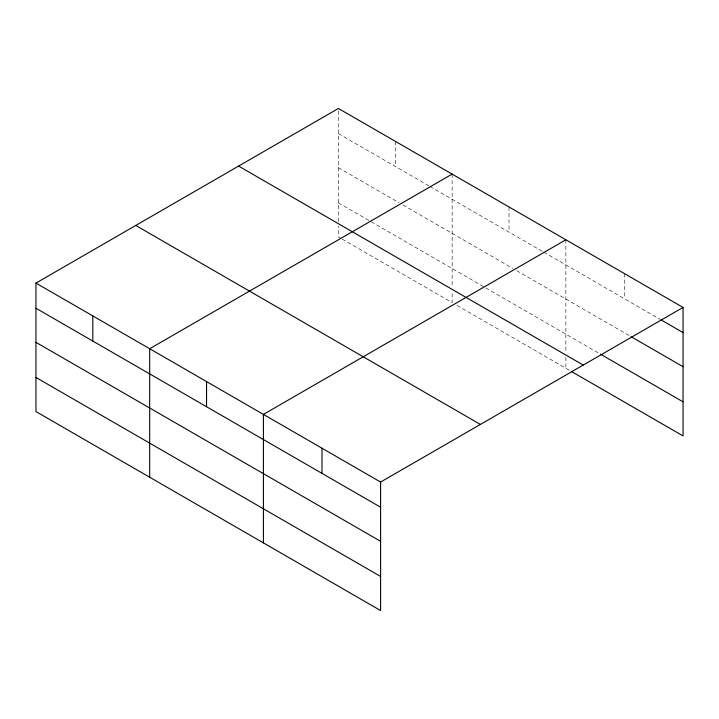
<?xml version="1.0" encoding="UTF-8"?>
<svg xmlns="http://www.w3.org/2000/svg" width="719" height="719" viewBox="0 0 719 719"><rect width="100%" height="100%" fill="white"/><g stroke="black" fill="none" stroke-linecap="round" stroke-linejoin="round"><path stroke-width="0.54" stroke-dasharray="3.6 2.7" d="M338.406 221.542L338.406 108.461M338.406 133.608L429.009 185.915M429.971 186.473L542.737 251.578M543.708 252.135L659.997 319.281M338.406 167.707L399.126 202.767M402.982 204.996L512.863 268.43M516.718 270.659L630.221 336.186M338.406 202.848L370.213 221.209M371.175 221.767L599.484 353.577M341.3 238.609L338.406 236.946L338.406 225.946M342.262 239.166L452.143 302.609L452.143 291.608M456.96 305.386L569.718 370.483M624.46 273.606L624.46 298.762M565.871 239.787L565.871 352.867M565.871 357.271L565.871 368.263M509.007 206.955L509.007 232.102M452.143 174.124L452.143 287.205M395.279 141.292L395.279 166.44"/><path stroke-width="1.08" d="M571.632 371.597L683.05 435.921L683.05 307.435L338.406 108.461L35.95 283.079L35.95 411.565L380.594 610.539L380.594 482.054L35.95 283.079M452.143 174.124L149.678 348.742L149.678 477.227M565.871 239.787L263.415 414.405L263.415 542.89M380.594 482.054L683.05 307.435M660.959 319.838L683.05 332.591M631.183 336.744L683.05 366.69M600.446 354.134L683.05 401.822M238.6 166.08L583.235 365.063M135.765 225.451L480.4 424.435M35.95 308.235L380.594 507.21M35.95 342.334L380.594 541.308M35.95 377.466L380.594 576.44M322.004 448.234L322.004 473.39M206.551 381.573L206.551 406.729M92.814 315.911L92.814 341.067"/></g></svg>
